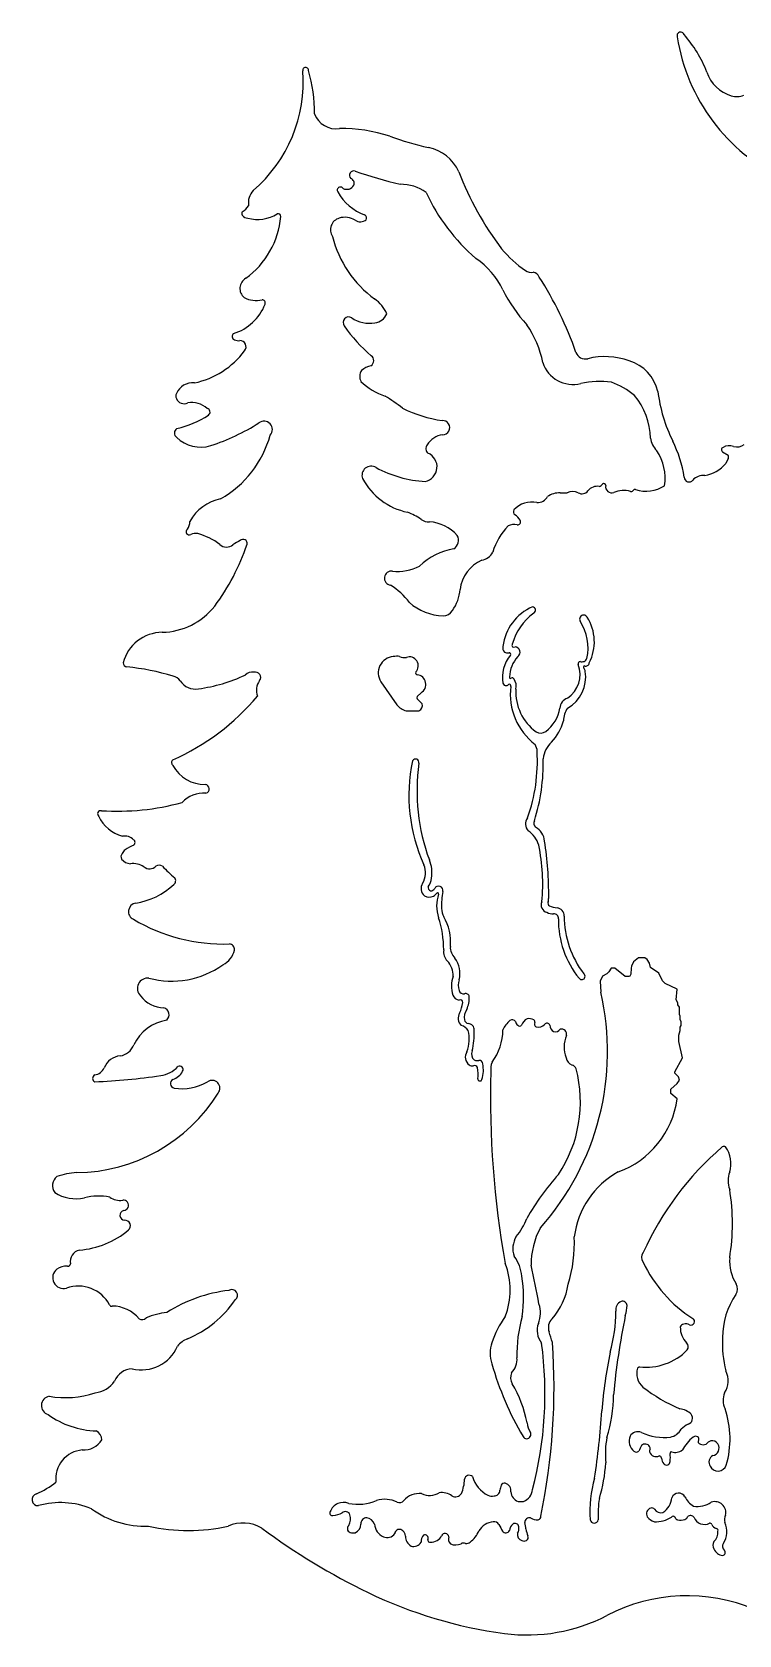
# Model space of a CAD drawing. Extents: x 0 to 13.3, y 0 to 13.3.
# Drawn here: x 0 to 5.59, y 0.14 to 12.81 of the extents above; entities that cross this region are included whole.
import ezdxf

# ---------------------------------------------------------------- set-up
doc = ezdxf.new("R2010")
doc.units = 0
doc.layers.add('WHITE', color=7, linetype='CONTINUOUS')

msp = doc.modelspace()

# ---------------------------------------------------------------- linework, layer by layer
at = {"layer": 'WHITE', "linetype": 'CONTINUOUS'}
for p, q in [((5.456227, 9.494504), (5.499635, 9.469699)), ((5.499635, 9.441256), (5.481032, 9.402031)), ((2.756332, 7.67756), (2.881384, 7.494034)), ((3.081178, 7.503927), (3.043048, 7.542058)), ((3.043971, 7.559738), (3.073591, 7.589358)), ((2.95625, 7.448117), (3.056374, 7.448117)), ((4.75282, 5.462114), (4.73575, 5.427975)), ((4.790893, 5.494748), (4.75282, 5.462114)), ((4.842311, 5.494748), (4.790893, 5.494748)), ((4.860915, 5.482345), (4.842311, 5.494748)), ((4.879518, 5.45134), (4.860915, 5.482345)), ((4.886047, 5.418695), (4.879518, 5.45134)), ((4.50786, 5.350467), (4.488025, 5.310796)), ((4.540934, 5.367003), (4.50786, 5.350467)), ((4.557057, 5.383127), (4.540934, 5.367003)), ((4.575661, 5.414133), (4.557057, 5.383127)), ((4.60562, 5.414133), (4.575661, 5.414133)), ((4.686235, 5.34592), (4.60562, 5.414133)), ((4.714153, 5.34592), (4.686235, 5.34592)), ((4.722422, 5.350054), (4.714153, 5.34592)), ((4.73069, 5.36659), (4.722422, 5.350054)), ((4.732434, 5.414133), (4.73069, 5.36659)), ((4.73575, 5.427975), (4.732434, 5.414133)), ((4.950984, 5.373239), (4.886047, 5.418695)), ((4.981556, 5.312095), (4.950984, 5.373239)), ((4.488025, 5.310796), (4.493547, 5.222446)), ((5.002815, 5.290836), (4.981556, 5.312095)), ((5.096559, 5.247088), (5.002815, 5.290836)), ((5.090169, 5.163984), (5.096559, 5.247088)), ((5.10276, 5.138801), (5.090169, 5.163984)), ((5.10276, 5.122677), (5.10276, 5.138801)), ((5.115163, 5.104074), (5.10276, 5.122677)), ((5.115163, 5.046197), (5.115163, 5.104074)), ((5.121364, 5.033794), (5.115163, 5.046197)), ((5.121364, 5.006405), (5.121364, 5.033794)), ((5.127565, 4.987802), (5.121364, 5.006405)), ((5.121364, 4.946978), (5.127565, 4.95938)), ((5.121364, 4.91959), (5.121364, 4.946978)), ((5.127565, 4.95938), (5.127565, 4.987802)), ((5.108962, 4.882382), (5.121364, 4.91959)), ((5.108962, 4.832773), (5.108962, 4.882382)), ((5.139484, 4.703054), (5.108962, 4.832773)), ((5.077956, 4.593673), (5.139484, 4.703054)), ((5.077956, 4.583175), (5.077956, 4.593673)), ((5.108135, 4.552996), (5.077956, 4.583175)), ((5.04695, 4.455819), (5.098007, 4.500494)), ((5.04695, 4.422978), (5.04695, 4.455819)), ((5.098007, 4.500494), (5.114421, 4.527851)), ((5.114421, 4.527851), (5.108135, 4.552996)), ((5.096559, 4.37957), (5.04695, 4.422978)), ((2.523073, 0.949289), (2.554079, 0.949289))]:
    msp.add_line(p, q, dxfattribs=at)
for centre, radius, start, end in [((5.124558, 12.785293), 0.028795, 19.736991, 200.704163), ((6.573518, 13.006035), 1.493851, -171.107448, -115.202372), ((4.346969, 12.101872), 1.062064, 21.894667, 40.740905), ((1.014721, 12.41842), 1.127335, -49.472951, 4.562627), ((2.161311, 12.511064), 0.023019, -1.314883, 187.403354), ((1.081898, 12.183753), 1.149839, -0.824431, 16.510944), ((5.604979, 12.584112), 0.285857, -162.450351, -106.364454), ((5.565488, 12.459622), 0.155309, -105.325418, -68.281743), ((2.402372, 12.231737), 0.18254, -159.298377, -81.85135), ((2.453895, 10.886187), 1.165135, 71.327095, 91.261418), ((3.637881, 14.196139), 2.350474, -110.182761, -102.407033), ((3.070835, 11.578789), 0.327695, 23.644177, 79.08773), ((2.542296, 11.68207), 0.034525, 70.046174, 227.425193), ((3.725895, 15.057318), 3.542236, -109.318112, -103.357506), ((5.759334, 12.638071), 2.562218, -158.768881, -143.101265), ((1.851186, 11.464091), 0.142454, 136.841405, 189.581547), ((2.4363, 11.564219), 0.024862, 33.931895, 214.940759), ((2.765777, 11.74306), 0.3996, -151.106492, -110.220355), ((2.4869, 11.632874), 0.062441, -118.686095, -28.686095), ((2.503435, 11.618405), 0.041264, -22.067648, 67.932425), ((2.911019, 11.264764), 0.346162, 54.020866, 90.574986), ((4.500921, 12.182566), 1.526142, -155.301968, -130.646136), ((1.595909, 11.513263), 0.13599, -61.350421, -32.408102), ((1.682052, 11.38028), 0.024994, 146.918671, 213.081329), ((1.70578, 11.395766), 0.053328, -146.892461, -91.35593), ((1.293768, 11.413039), 0.673447, -54.171036, -4.935087), ((1.780779, 11.63421), 0.301559, -104.648518, -58.742749), ((1.944546, 11.357467), 0.02031, -6.680313, 111.043369), ((2.453013, 11.251499), 0.094903, 106.586575, 213.902733), ((2.47178, 11.202999), 0.1468, 56.774601, 108.203245), ((2.59333, 11.395251), 0.080707, -120.624433, -53.888371), ((2.61526, 11.342453), 0.028478, -25.817854, 64.182147), ((3.212543, 11.40251), 0.86275, -166.32639, -125.909746), ((4.504682, 11.782977), 1.047781, -139.299125, -125.380696), ((3.140661, 10.496288), 0.642801, 25.732952, 55.276209), ((3.945811, 10.996997), 0.083365, -124.987372, -81.384569), ((3.951907, 10.85444), 0.06047, 22.328477, 83.931414), ((1.735907, 10.786179), 0.093988, 120.657754, 229.47964), ((4.857633, 11.352282), 1.275805, -153.115809, -138.017423), ((1.513133, 9.296795), 2.953292, 19.46838, 32.357861), ((1.472366, 10.807382), 0.395882, -72.349492, -21.53877), ((1.768269, 10.896117), 0.204033, -117.25191, -76.231162), ((1.81683, 10.672124), 0.025823, -22.98186, 90), ((2.569622, 10.494961), 0.249659, 21.364094, 56.743763), ((2.501773, 10.51747), 0.044239, 57.799779, 216.886288), ((2.6643, 10.759543), 0.247356, -124.177219, -79.695508), ((2.697695, 10.628395), 0.112742, -84.476165, -22.137698), ((1.608715, 10.407481), 0.027918, 125.757114, 249.850392), ((3.397247, 11.120403), 1.123721, -145.931694, -129.666018), ((3.267496, 10.051453), 0.782347, 11.022783, 34.883921), ((1.143827, 10.694081), 0.668487, -77.997778, -36.712941), ((1.629338, 10.440984), 0.066934, -116.858291, -79.938393), ((1.641032, 10.325488), 0.049592, -38.739251, 90), ((4.37182, 10.308959), 0.079306, -159.424902, -76.699727), ((2.672512, 10.091823), 0.083758, 145.611524, 208.347826), ((2.720821, 9.995329), 0.185656, 103.565028, 129.235159), ((2.652154, 10.21649), 0.047815, -58.305948, 54.437908), ((4.27208, 10.276785), 0.248496, -162.252372, -75.257667), ((4.5245, 9.679873), 0.568044, 70.053062, 103.689682), ((4.626197, 9.900709), 0.326391, 12.854211, 73.611628), ((1.267603, 9.902988), 0.138062, 83.664363, 157.325923), ((2.944577, 10.408471), 0.496585, -134.131966, -108.169964), ((4.48864, 9.26334), 0.788187, 83.466835, 101.217146), ((4.326089, 9.394814), 0.698709, 51.495368, 68.838751), ((1.180895, 9.936337), 0.045277, 153.966474, 206.033527), ((1.202409, 9.943858), 0.067962, -156.23056, -66.320073), ((1.541494, 8.000265), 2.303834, 53.031161, 57.193406), ((4.341355, 9.594551), 0.544625, 0.916594, 39.584492), ((6.144275, 10.119727), 1.208765, -173.043254, -153.50606), ((0.957773, 10.457352), 0.800915, -76.529231, -56.95929), ((1.26227, 9.696482), 0.187979, 49.354523, 99.976472), ((1.375501, 9.809953), 0.03058, -51.686962, 72.464474), ((3.394991, 10.7833), 1.052177, -116.410991, -98.452002), ((1.164105, 9.643663), 0.040026, 119.582073, 237.65662), ((0.860014, 11.201409), 1.747003, -71.559179, -57.748335), ((1.832693, 9.67179), 0.065979, -42.040142, 127.767796), ((3.243733, 9.686784), 0.05587, -90.000001, 93.480658), ((1.332645, 9.80277), 0.270744, -134.555394, -72.815744), ((1.063705, 9.857402), 0.849654, -59.885097, -15.691462), ((3.155348, 9.519981), 0.044546, 137.082586, 232.625092), ((3.266186, 9.466067), 0.166368, 97.75625, 149.576546), ((5.068589, 9.63283), 0.185056, -170.806496, -136.063402), ((4.142242, 9.130781), 1.024221, 9.208951, 26.045019), ((5.466204, 9.511143), 0.019402, 107.526166, 239.052763), ((5.50997, 9.451096), 0.092902, 69.14523, 122.275333), ((5.568986, 9.632272), 0.097861, -105.37233, -53.835396), ((2.678696, 9.309943), 0.072062, 57.146969, 201.387901), ((3.08238, 9.376472), 0.11746, -78.15165, 66.982958), ((4.608528, 9.285518), 0.393344, -8.565167, 33.816238), ((5.270369, 9.581664), 0.276852, -80.678548, -40.454429), ((5.474465, 9.455478), 0.02891, -29.466779, 29.466777), ((3.078146, 9.535751), 0.530297, -151.61664, -102.240684), ((3.154775, 10.181526), 0.921277, -118.315516, -93.003858), ((5.190116, 9.293836), 0.036863, 178.66778, 324.462323), ((5.309084, 9.181196), 0.127419, 87.243497, 134.28727), ((3.993197, 9.185099), 0.091128, -92.280575, -28.915771), ((4.174752, 8.989606), 0.182462, 90.940221, 123.907993), ((4.200077, 9.394774), 0.224524, -97.245856, -82.754144), ((4.271803, 9.088137), 0.094469, 62.645318, 117.354682), ((4.345496, 9.22166), 0.058129, -121.398099, -36.694449), ((4.467508, 9.125377), 0.097333, 81.546408, 140.776433), ((4.476953, 9.253975), 0.032687, -81.443256, -24.816969), ((4.516622, 9.228236), 0.015636, 0, 129.760512), ((4.581458, 9.219985), 0.049888, 170.479812, 288.201271), ((4.677313, 8.990847), 0.198684, 75.033804, 113.829641), ((4.736166, 9.193925), 0.013449, -124.1184, -21.798843), ((4.762984, 9.180962), 0.016397, 71.010468, 150.921332), ((4.849594, 9.462217), 0.277901, -107.005306, -57.847714), ((1.550985, 8.784332), 0.343556, 100.223577, 152.095001), ((2.792264, 8.546757), 0.501689, 55.70028, 69.77372), ((3.8285, 9.020667), 0.026421, 145.540478, 237.905767), ((3.947582, 8.910103), 0.188672, 77.141287, 138.29862), ((3.746446, 8.893408), 0.125001, 28.870147, 57.035028), ((1.241461, 8.863316), 0.024463, 126.156071, 299.896475), ((1.123442, 8.951397), 0.124093, -33.410335, -2.900083), ((3.131323, 9.031547), 0.090129, -128.694803, -84.898839), ((3.115264, 8.611408), 0.331243, 42.388845, 85.832407), ((4.145414, 8.545137), 0.529499, 136.513837, 162.799051), ((3.809312, 8.808048), 0.112289, 77.784819, 115.347076), ((3.835239, 8.941654), 0.023957, -95.193148, 30.357588), ((1.293788, 8.753963), 0.096852, 80.847709, 114.480765), ((1.161097, 8.332897), 0.53749, 53.108081, 74.006153), ((0.057614, 9.309192), 1.728543, -36.742587, -18.344183), ((1.536467, 8.819315), 0.077307, -132.987781, -49.075834), ((1.752116, 8.537146), 0.278021, 112.624697, 126.406588), ((1.667628, 8.77183), 0.031402, -12.230691, 135.674337), ((3.286862, 8.796593), 0.082404, -56.005561, 27.559089), ((3.430091, 8.197123), 0.539962, 100.365743, 132.937692), ((3.674992, 8.370773), 0.295316, 114.512541, 172.908216), ((3.533599, 8.757983), 0.120004, -80.953725, -27.958008), ((2.839675, 8.496606), 0.055884, 81.847278, 261.679914), ((2.886765, 8.933493), 0.383572, -95.860453, -62.771059), ((2.568126, 8.002942), 0.511448, 36.193479, 58.993772), ((3.056373, 8.430961), 0.326426, -35.83686, -4.168662), ((1.015825, 8.611743), 0.543658, -88.654515, -38.253426), ((3.266072, 8.627798), 0.430766, -131.457157, -92.284587), ((3.24248, 8.290712), 0.093558, -86.065288, -32.935224), ((4.112015, 7.907596), 0.395177, 113.549399, 172.863962), ((3.950668, 8.243147), 0.026937, -61.314381, 82.625098), ((4.232404, 7.853076), 0.454461, 126.262277, 164.602785), ((4.35821, 8.172719), 0.031647, 28.325234, 210.390273), ((3.99439, 7.943668), 0.398288, -11.80643, 32.336665), ((4.078927, 7.99283), 0.363763, -27.194339, 32.398345), ((1.031317, 7.745653), 0.322593, 90.48429, 165.388892), ((2.863912, 7.747849), 0.128507, 94.281367, 213.159264), ((2.879997, 7.773792), 0.105382, 76.6046, 104.103392), ((2.940561, 7.952263), 0.084119, -115.451313, -78.622618), ((2.981467, 7.804174), 0.069982, -44.280614, 110.328675), ((3.996043, 7.709544), 0.279689, 140.626616, 189.131333), ((3.765719, 7.944611), 0.047385, 165.23529, 224.016486), ((3.755937, 7.952398), 0.04741, -120.824802, -74.364486), ((3.768783, 7.893767), 0.012975, -31.587642, 90.303149), ((4.02472, 7.706043), 0.253073, 137.638899, 177.863055), ((3.806971, 7.965556), 0.015122, 147.237571, 307.172205), ((3.813265, 7.911201), 0.042401, -54.775548, 86.156058), ((4.346332, 7.875742), 0.040274, -113.249884, -19.685417), ((0.750878, 7.827029), 0.031721, 180, 266.083445), ((0.55107, 5.880747), 1.924809, 72.950901, 84.106428), ((1.143792, 8.882963), 1.272653, -82.311749, -64.866609), ((1.739363, 7.673649), 0.079348, 80.791667, 133.921769), ((1.765092, 7.712393), 0.041671, -38.870702, 108.222419), ((3.043847, 7.747777), 0.014407, 148.457743, 270.492563), ((3.033255, 7.656114), 0.077996, -58.858328, 82.1027), ((4.107445, 7.733568), 0.222787, -56.655445, 21.159487), ((4.093156, 7.714602), 0.281366, -60.75998, 9.056255), ((4.332065, 7.820679), 0.018133, 95.159455, 201.659797), ((4.368819, 7.792407), 0.01166, 112.871273, 232.265913), ((4.324307, 7.75489), 0.046878, 4.895808, 37.127992), ((4.373655, 7.830722), 0.02912, -108.766135, -8.164282), ((1.100718, 7.638822), 0.08345, 33.006205, 79.861662), ((1.290486, 7.76331), 0.143508, -146.584607, -80.548787), ((1.903465, 7.610022), 0.130501, 144.263975, 200.456366), ((3.744017, 7.671952), 0.025057, -164.268527, -84.435539), ((3.748342, 7.667405), 0.02048, -95.307949, -53.821555), ((3.771363, 7.646006), 0.011967, -28.186559, 155.995697), ((3.779893, 7.7119), 0.008828, 156.082403, 311.064759), ((4.286245, 7.581919), 0.507708, 173.390979, 232.068486), ((3.794776, 7.692733), 0.015462, 21.63908, 125.982507), ((3.713096, 7.639994), 0.112434, -10.678513, 31.317564), ((4.21135, 7.595096), 0.388513, 176.448893, 233.806755), ((0.349842, 8.766688), 1.869287, -65.962339, -40.028846), ((2.998044, 7.600253), 0.157772, -137.682507, -105.361069), ((3.052349, 7.550436), 0.012519, 132.009593, 222.00959), ((3.040871, 7.488425), 0.043186, -68.962498, 21.037502), ((4.260008, 7.462478), 0.090153, 109.506697, 175.356119), ((3.882391, 7.515903), 0.291434, -52.548713, -9.106611), ((3.824585, 7.464779), 0.385615, -43.324437, -14.610885), ((4.387339, 7.362269), 0.189681, 145.726394, 178.417766), ((4.018476, 7.342662), 0.071203, -120.882255, -54.712549), ((2.638949, 7.051847), 1.3537, -19.453234, 3.220458), ((3.898861, 7.129184), 0.09166, -0.805631, 34.778123), ((4.239632, 7.049747), 0.201819, 131.800269, 174.454784), ((1.130346, 7.038701), 0.028227, 132.508626, 231.36184), ((1.364568, 7.150367), 0.285143, -152.03461, -89.132002), ((4.283071, 6.77486), 1.305889, 167.781348, 204.628277), ((3.030734, 7.039713), 0.026598, -15.426106, 154.314008), ((4.632207, 6.816367), 1.590604, 172.185391, 200.146618), ((2.523805, 7.034145), 1.515359, -17.484106, 1.327417), ((1.364813, 6.830657), 0.034839, -75.068396, 83.283715), ((0.671574, 8.620538), 1.966275, -93.594659, -74.852353), ((1.359516, 6.557399), 0.24002, 86.590698, 136.512445), ((0.54397, 6.632499), 0.025994, 80.426138, 227.160979), ((0.79202, 6.739495), 0.294109, -154.620861, -105.526077), ((3.978597, 6.552353), 0.079784, 142.416746, 222.451742), ((3.806299, 6.327626), 0.205097, 16.431193, 56.423172), ((4.004923, 6.559423), 0.040712, 151.468881, 230.497963), ((3.908222, 6.40523), 0.141732, 5.020648, 60.029133), ((0.797174, 6.276378), 0.095175, 130.435495, 153.055559), ((0.732065, 6.360684), 0.097264, 43.816164, 101.12753), ((0.96436, 6.008082), 0.410492, 113.10418, 123.894341), ((0.788003, 6.406477), 0.02583, -53.736136, 56.531897), ((2.539073, 6.078814), 1.495756, -5.427494, 11.837215), ((1.351818, 5.996851), 2.730213, -0.559306, 8.865802), ((0.737799, 6.294588), 0.035629, 135.627959, 211.399594), ((0.780015, 6.328353), 0.089515, -144.22772, -91.930772), ((0.797714, 6.080385), 0.159851, 57.685781, 97.445693), ((0.928543, 6.268323), 0.069653, -130.654616, -43.603837), ((1.003128, 6.17697), 0.049591, 56.280981, 119.138891), ((1.86907, 7.01374), 1.155764, -136.503683, -129.922261), ((2.941047, 6.167902), 0.167158, -30.279822, 22.050765), ((2.902724, 6.167041), 0.257079, -9.623437, 23.250864), ((1.098802, 6.105164), 0.036174, -55.436302, 37.862352), ((3.150154, 6.043116), 0.076376, 147.975512, 229.962361), ((3.004865, 6.144108), 0.152642, -34.447577, -7.545374), ((0.73804, 6.472899), 0.550821, -81.592756, -46.194625), ((3.137685, 6.048427), 0.073572, -119.889043, -62.59054), ((3.153536, 6.049287), 0.024321, 159.597488, 258.293542), ((3.152714, 6.056733), 0.031527, -97.494431, -25.557687), ((3.138723, 6.043794), 0.068992, -61.584777, -32.110443), ((3.211768, 6.027421), 0.034408, -13.027538, 152.832253), ((3.487601, 5.906556), 0.291049, 161.678257, 198.909387), ((3.20321, 6.000988), 0.008614, -19.952742, 134.602484), ((3.492512, 5.958874), 0.254586, 166.185273, 181.262991), ((3.80403, 5.978948), 0.278008, -8.63342, -1.803082), ((0.829301, 5.860957), 0.067893, 99.090878, 245.157105), ((3.471116, 5.910125), 0.237086, 169.516616, 202.628296), ((4.080017, 5.911482), 0.057978, 153.517511, 256.695756), ((4.113761, 5.937999), 0.095373, -119.58446, -86.408881), ((4.099312, 5.925869), 0.023364, 150.945396, 240.945394), ((4.158855, 6.056654), 0.167001, -115.118017, -93.770055), ((4.124209, 5.808256), 0.034846, -7.376255, 97.376254), ((4.141604, 5.827707), 0.062622, -2.789418, 84.253632), ((1.516882, 7.012182), 1.408465, -120.559262, -88.292485), ((2.417363, 5.555998), 0.835176, 0.099142, 17.866889), ((2.950674, 5.628134), 0.356876, -6.938606, 32.31409), ((4.892096, 5.794623), 0.733387, 179.284454, 218.956864), ((4.96358, 5.828203), 0.759437, -179.732652, -142.805799), ((1.558851, 5.563734), 0.040608, -10.072128, 90), ((3.42059, 5.577291), 0.115912, 176.175929, 226.957483), ((1.427578, 5.595098), 0.175522, -62.834919, -12.659277), ((3.349243, 5.540744), 0.098137, 170.202658, 225.830333), ((3.153249, 5.351914), 0.174106, -0.917394, 42.864381), ((3.158978, 5.366774), 0.221656, -11.960184, 34.580049), ((0.912245, 5.253699), 0.080559, 82.223613, 226.390068), ((1.101575, 6.017565), 0.706936, -104.619503, -54.935017), ((3.520458, 5.272578), 0.207743, 158.378289, 200.209519), ((4.343409, 5.348004), 0.026016, -146.161116, 54.219465), ((3.378173, 5.215349), 0.054638, -164.570057, -93.725735), ((3.499194, 5.275449), 0.131456, 159.800461, 197.471684), ((3.408121, 5.24509), 0.035506, -165.136202, -76.019344), ((3.425779, 5.182076), 0.029968, 13.671306, 107.63697), ((2.458424, 4.752233), 2.088738, -41.755486, 13.009824), ((1.044404, 5.33176), 0.23204, -143.999771, -90.892966), ((1.024325, 5.044126), 0.058007, -46.563637, 73.512721), ((3.383323, 5.143027), 0.019812, -7.724444, 116.04914), ((3.170093, 5.167215), 0.234405, -27.627837, -6.577621), ((3.536357, 5.021011), 0.121336, 147.139355, 187.684473), ((3.220162, 5.182904), 0.234819, -24.146178, 1.526313), ((1.120005, 4.655971), 0.350503, 99.159946, 154.549957), ((3.447494, 5.017761), 0.08076, 149.693296, 225.845339), ((3.364084, 4.864188), 0.099411, 33.923989, 74.149215), ((3.456163, 5.014728), 0.041268, -166.059259, -103.940741), ((3.444388, 4.925437), 0.049273, -3.495905, 87.868514), ((3.902076, 4.845813), 0.198468, 129.636415, 156.62379), ((3.793672, 4.971235), 0.03291, 36.860057, 123.576839), ((3.866809, 4.99898), 0.047485, -170.297068, -127.775403), ((3.85241, 4.971649), 0.017884, -145.217996, -34.782004), ((3.953012, 4.931861), 0.090865, 116.630179, 160.997718), ((3.926158, 4.933477), 0.080809, 61.548984, 99.885827), ((3.95726, 4.9902), 0.016123, -26.574591, 62.695533), ((4.001226, 4.969642), 0.032421, 155.693017, 190.401067), ((3.988402, 4.968104), 0.019546, -167.244444, -102.808224), ((4.000812, 5.01209), 0.065231, -104.872963, -42.945482), ((4.067895, 4.954128), 0.023592, 17.436244, 145.034369), ((4.146389, 4.961868), 0.05599, -179.313094, -116.675816), ((3.170824, 4.852853), 0.283729, -20.937324, 13.620401), ((2.9216, 4.896689), 0.572549, -13.981308, 2.577043), ((3.30358, 4.923658), 0.41632, -37.435009, 0.123852), ((4.134929, 4.955912), 0.046148, -107.240115, -33.500276), ((4.183799, 4.892047), 0.039775, -15.139709, 105.139709), ((4.429032, 4.791169), 0.225766, 156.371055, 202.378318), ((0.712253, 4.567374), 0.153062, 95.986264, 157.794766), ((0.676843, 4.85315), 0.134957, -81.71483, -20.181386), ((3.497938, 4.709163), 0.075154, 145.746798, 234.414398), ((3.536508, 4.734315), 0.064009, 157.937023, 227.511688), ((4.297427, 4.718428), 0.078282, -170.282433, -112.725426), ((0.507492, 4.541651), 0.02968, 114.27639, 247.096536), ((0.481705, 4.665155), 0.097401, -81.982699, -24.205153), ((0.299593, 9.26432), 4.754065, -87.632949, -81.33059), ((0.990065, 4.782833), 0.219819, -83.175009, -42.31416), ((1.073115, 4.659383), 0.13203, -72.528881, -27.879122), ((1.167162, 4.612193), 0.026927, -32.703284, 122.702135), ((3.478373, 4.681954), 0.041641, -125.478731, -75.971682), ((3.497717, 4.622359), 0.021309, 11.139915, 115.729981), ((3.517482, 4.750091), 0.06747, -111.026536, -78.549742), ((3.290609, 4.57486), 0.233784, -9.09926, 12.755196), ((3.533708, 4.657445), 0.02667, 0, 96.095862), ((3.324439, 4.605612), 0.241565, -17.543169, 12.390449), ((10.921492, 4.375798), 7.299226, 178.276044, 190.238761), ((3.787318, 4.615015), 0.162934, 160.055878, 186.918269), ((3.294846, 4.356215), 1.037959, -33.584473, 14.58819), ((4.257574, 4.603027), 0.044253, 19.289499, 77.455847), ((1.128719, 4.500899), 0.03625, 116.131091, 258.687328), ((1.185497, 4.852589), 0.392471, -99.368694, -59.345608), ((1.421463, 4.463727), 0.062539, -38.669111, 124.989767), ((3.538509, 4.53795), 0.017057, -179.791712, -17.578962), ((0.337518, 5.131648), 1.335298, -89.37917, -31.969487), ((4.386519, 4.474971), 0.71642, -69.98319, -7.652418), ((7.010048, 2.185002), 2.391011, 130.606012, 155.820605), ((5.466821, 3.981969), 0.022428, 54.664775, 125.335223), ((5.292391, 3.867974), 0.229391, -16.75963, 35.219228), ((4.954391, 3.209045), 0.6749, 118.558915, 173.22355), ((5.69065, 3.732994), 0.191417, 158.924383, 201.075617), ((0.24991, 3.693812), 0.088633, 126.975136, 216.898138), ((0.367874, 3.32336), 0.473335, 91.923456, 111.21355), ((5.569745, 2.503458), 1.903544, 137.802279, 150.718605), ((0.345742, 3.889183), 0.299312, -123.847395, -76.757958), ((0.525416, 3.157886), 0.453758, 78.808222, 104.174243), ((0.694954, 3.717525), 0.140532, -125.429209, -81.36539), ((0.720939, 3.537957), 0.040921, -85.84175, 96.8591), ((3.81265, 3.393097), 1.72087, -9.058728, 9.062709), ((0.733419, 3.459019), 0.039294, 104.009325, 266.230347), ((3.461265, 3.60024), 0.477828, -40.368716, -20.298099), ((0.312581, 3.885021), 0.704112, -85.016492, -50.342846), ((0.733773, 3.376271), 0.043638, -49.798955, 93.860204), ((4.553026, 3.070963), 0.609917, 151.581081, 180.586238), ((0.391879, 3.094582), 0.090817, 101.516978, 192.019562), ((3.978796, 3.196124), 0.180302, 148.344513, 199.53718), ((3.19917, 3.23806), 1.086216, -17.360886, 2.671128), ((0.270584, 2.928595), 0.129056, 86.399037, 125.280356), ((0.280827, 3.079926), 0.022631, -95.419247, -10.839791), ((3.184328, 2.868612), 0.592539, -20.730735, 20.730735), ((3.574479, 2.95659), 0.295072, 4.282047, 37.404477), ((-1.512975, 1.801191), 5.60051, 9.839546, 13.038759), ((4.878057, 3.125941), 0.062456, 142.050838, 216.218731), ((5.818046, 3.563747), 1.098269, -154.390579, -122.956661), ((5.852293, 3.097414), 0.341134, 175.841471, 211.830132), ((0.248423, 2.966292), 0.085563, 127.746837, 286.027738), ((2.863558, 2.808051), 1.019539, -8.343964, 9.630995), ((5.491374, 2.876286), 0.082169, -31.214873, 30.103626), ((0.364628, 2.617463), 0.28221, 28.461295, 109.15084), ((1.69706, 1.688672), 1.18524, 96.850269, 122.181477), ((0.903947, 3.266536), 0.847345, -67.526643, -34.136279), ((1.578487, 2.826906), 0.044782, -53.2216, 120.60173), ((3.703001, 2.994574), 0.538967, -41.066589, -8.60379), ((6.043554, 2.497913), 0.587358, 145.13155, 180.581681), ((0.627898, 2.755974), 0.015692, -165.157057, -67.971387), ((0.630928, 2.461335), 0.280107, 40.113116, 89.415859), ((1.151426, 2.041557), 0.655875, 97.501779, 112.360734), ((3.800754, 2.687173), 0.216408, -22.526944, 19.176944), ((3.395676, 2.704012), 1.217122, -15.598602, -0.179538), ((10.376118, 1.500733), 5.807013, 168.410441, 174.664678), ((4.68239, 2.713166), 0.070795, 112.367608, 190.554687), ((4.664934, 2.743525), 0.036368, 5.888385, 105.118664), ((4.458377, 2.747498), 0.242734, -19.278, -0.057028), ((0.869612, 2.680197), 0.045523, -122.508936, -44.810126), ((4.389729, 2.19666), 0.798581, 144.634745, 161.34969), ((4.921387, 2.363123), 1.090307, 164.194083, 181.62784), ((4.147314, 2.548126), 0.15704, 159.055333, 219.095541), ((4.17252, 2.571598), 0.093481, 132.510447, 201.500319), ((2.099297, 1.893404), 2.08802, 15.532369, 17.962457), ((5.150635, 2.567842), 0.030403, 92.997753, 164.312925), ((5.30017, 2.576262), 0.178806, -179.936028, -135.766063), ((5.16525, 2.535678), 0.064591, 61.793964, 104.529869), ((5.206278, 2.618355), 0.027814, -112.180358, 59.05023), ((0.864662, 2.546138), 0.309164, -103.898099, -23.125128), ((1.303968, 2.299209), 0.19943, 112.438251, 140.998964), ((3.879517, 2.368618), 0.260171, 161.298501, 198.701498), ((1.086174, 2.048563), 2.966426, -14.812331, 7.759871), ((-0.839374, 2.094222), 4.963386, -11.796646, 4.139917), ((5.135124, 2.419393), 0.048956, -30.801439, 41.02785), ((6.335746, 2.441689), 0.880954, 176.729348, 194.019217), ((5.957372, 2.941441), 2.415155, -164.233432, -149.345619), ((3.68235, 2.320197), 0.149648, -45.307827, 4.581186), ((7.936757, 1.662373), 3.443695, 168.027649, 175.815662), ((4.848406, 2.720364), 0.463024, -96.10663, -44.761268), ((0.797682, 2.089245), 0.156949, 92.658536, 158.264682), ((3.884997, 2.176408), 0.104336, 158.991444, 208.161204), ((4.918537, 2.207674), 0.140708, 162.44027, 229.026367), ((4.800836, 2.241445), 0.018599, 95.200886, 152.179144), ((5.335189, 2.150068), 0.165491, -34.680553, 28.20375), ((0.147043, 1.955363), 0.073908, 100.061537, 253.880859), ((0.260391, 2.781949), 0.764316, -99.508533, -71.798669), ((0.469736, 2.278231), 0.22429, -82.469303, -35.69453), ((3.003172, 1.649049), 0.923279, 10.594845, 31.187961), ((3.398397, 2.053922), 1.195941, -17.086007, -0.633703), ((5.649409, 3.160126), 1.341034, -127.865245, -113.36641), ((5.614766, 1.997432), 0.154944, 157.828958, 206.178992), ((-1.698673, 2.319096), 6.214156, -8.688194, -3.741007), ((5.098525, 1.773034), 0.157194, 45.767274, 83.051669), ((4.771181, 1.691031), 0.743663, -16.21924, 18.668697), ((0.52742, 2.436593), 0.682407, -125.978046, -91.668101), ((4.081862, 1.834556), 0.171874, -174.741981, -147.478138), ((5.269398, 1.625774), 0.200749, 114.862263, 134.952231), ((5.168356, 1.855211), 0.050134, -70.616557, 37.406398), ((0.408292, 1.769755), 0.166368, -93.994905, -30.869739), ((0.470582, 1.682943), 0.080522, 1.031636, 62.666488), ((3.908463, 1.725861), 0.032808, -151.196916, 29.774296), ((5.327537, 1.565346), 0.797867, 170.098228, 184.61184), ((4.824742, 1.675424), 0.106728, 159.939819, 229.54733), ((4.787321, 1.675402), 0.072731, 68.429421, 149.757845), ((4.991346, 2.10769), 0.405463, -115.927978, -82.353806), ((4.844914, 1.610143), 0.040621, 31.583707, 134.343398), ((5.022376, 1.821817), 0.118228, -78.822316, -27.162746), ((5.520072, 1.374747), 0.445336, 131.974071, 149.080974), ((5.241969, 1.679285), 0.033079, 41.239908, 126.628104), ((5.276685, 1.670292), 0.014935, 136.323608, 211.793032), ((5.290862, 1.681025), 0.032682, -145.306583, -108.436523), ((5.251637, 1.691539), 0.017958, -37.504532, 32.136983), ((5.302851, 1.692725), 0.048187, -117.599612, -62.400388), ((5.39427, 1.585637), 0.094443, 109.200837, 137.021047), ((5.376258, 1.628059), 0.048553, 28.269911, 105.590175), ((5.366644, 1.619532), 0.06113, -79.206956, 31.042073), ((0.414778, 1.376911), 0.227599, 94.555309, 186.993343), ((4.774763, 1.614461), 0.027952, -133.575043, -46.424957), ((5.178485, 1.430097), 0.418018, 149.986204, 156.883693), ((4.910682, 1.593641), 0.031669, 148.253851, 190.24403), ((4.847003, 1.613917), 0.036925, -5.615576, 28.290172), ((4.930387, 1.605295), 0.053726, -161.231567, -64.00815), ((4.953778, 1.538246), 0.018758, 0.470175, 89.529825), ((5.091371, 1.563639), 0.121486, -168.009407, -145.593421), ((5.050499, 1.578259), 0.010104, 74.781525, 195.21834), ((4.878907, 1.544601), 0.164784, -10.845428, 10.845428), ((5.080022, 1.680661), 0.096469, -106.173539, -53.043393), ((5.408644, 1.507199), 0.060557, 120.299664, 211.495583), ((3.453523, 1.367347), 0.036512, 45.377858, 172.249709), ((3.408766, 1.557381), 1.124891, -17.401275, -2.863075), ((5.013133, 1.511789), 0.027675, -142.630034, 3.742132), ((5.419491, 1.506508), 0.069726, -153.651641, -19.428146), ((-0.245256, 1.90411), 0.704551, -66.599104, -51.962562), ((3.238807, 1.139519), 0.1278, 52.377712, 99.549825), ((3.12206, 1.380326), 0.295394, -24.058116, -1.562624), ((3.717094, 1.465721), 0.248693, -163.077961, -117.656729), ((3.652382, 1.283859), 0.043141, -91.954206, 1.531773), ((4.009809, 1.217272), 0.321518, 160.271959, 167.83725), ((3.733333, 1.312037), 0.029571, 79.62056, 152.256309), ((3.722544, 1.282015), 0.061266, -9.645926, 74.74863), ((3.866588, 1.276726), 0.083792, -176.595074, -108.65245), ((3.843221, 1.301125), 0.111339, -68.779028, -5.639229), ((5.31268, 1.124941), 0.905296, 163.609209, 184.577603), ((0.047767, 1.211603), 0.047767, 106.044279, 274.093121), ((0.223966, 0.547048), 0.64065, 67.553664, 105.646915), ((2.45992, 1.077797), 0.111495, 67.888961, 159.938321), ((2.574838, 1.548308), 0.374392, -101.236131, -66.847366), ((2.787857, 0.988728), 0.225175, 64.524672, 106.994705), ((2.904433, 1.228149), 0.041171, -118.6225, -36.712433), ((3.060522, 1.096365), 0.163205, 83.937537, 138.953454), ((3.141127, 1.395115), 0.150453, -114.909047, -59.448443), ((3.344728, 1.28781), 0.054717, -120.663597, -30.663597), ((3.632947, 1.312922), 0.07438, -114.876385, -76.023891), ((3.861655, 1.353105), 0.157296, -97.99068, -82.00932), ((5.258118, 1.096222), 0.785907, 170.866853, 183.305182), ((4.905925, 1.096899), 0.051053, 109.919876, 205.517499), ((4.895579, 1.116408), 0.029349, 40.130745, 103.895067), ((4.894409, 1.246059), 0.162992, -56.260515, -7.13054), ((5.109258, 1.205461), 0.056887, 29.396863, 159.022472), ((5.302488, 1.297496), 0.157324, -155.951486, -119.173537), ((5.257016, 1.354719), 0.197078, -99.113788, -56.103651), ((5.393633, 1.106552), 0.088699, -12.290237, 107.523942), ((0.889667, 1.713765), 0.712381, -126.235263, -87.53832), ((1.666546, 0.730947), 0.295323, 59.693451, 113.370091), ((2.371213, 1.104538), 0.019726, 144.318708, 287.393106), ((2.362253, 1.277835), 0.192694, -85.578206, -62.482201), ((2.476232, 1.079191), 0.037317, 20.251502, 131.9589), ((2.418897, 1.058982), 0.098108, -32.230285, 19.733596), ((2.521223, 1.018726), 0.076818, -64.677905, -0.501849), ((2.642934, 1.021917), 0.045062, 88.27725, 184.920016), ((2.633199, 0.991807), 0.075966, 18.786431, 81.606089), ((2.823383, 1.027203), 0.118769, -174.71871, -113.497719), ((3.657483, 0.889176), 0.147506, 95.068561, 149.454307), ((3.650432, 0.990543), 0.045953, 32.728577, 97.478826), ((4.116931, 1.210251), 0.470127, -155.512796, -148.130024), ((3.843159, 0.960988), 0.072355, 128.642384, 175.399692), ((3.815767, 0.993706), 0.029711, 5.067277, 126.78371), ((3.929061, 1.032874), 0.035653, 73.798538, 184.779017), ((3.596923, 0.951105), 0.306897, 5.248504, 14.877869), ((3.989055, 1.139455), 0.087968, -124.675528, -82.964339), ((3.995602, 1.075664), 0.023892, -79.806251, 9.271049), ((4.442041, 1.056992), 0.032059, -172.287573, -10.934319), ((4.961469, 1.162771), 0.134337, -139.151192, -109.45548), ((4.92813, 1.259837), 0.224023, -92.918162, -56.368538), ((4.966981, 1.164746), 0.057122, -148.998299, -71.677337), ((5.06508, 1.063043), 0.016469, 39.893068, 141.425166), ((4.972266, 0.987254), 0.136295, 32.107917, 39.313593), ((5.103979, 1.070743), 0.019661, -145.817832, -99.420651), ((5.121899, 1.186606), 0.1369, -98.882308, -74.462169), ((5.140995, 1.094051), 0.04309, -65.927644, -26.490737), ((5.203222, 1.055098), 0.030809, 28.498636, 140.172561), ((5.312263, 1.10378), 0.08873, -157.481974, -62.871421), ((5.354948, 1.006058), 0.018885, 30.10646, 96.765391), ((5.420713, 1.034469), 0.052932, -159.035289, -105.762531), ((5.325456, 0.958192), 0.165111, -33.94455, 25.992955), ((5.5482, 1.051102), 0.077122, 151.694541, 195.452436), ((1.234833, 2.374244), 1.407797, -102.911575, -77.088425), ((4.922471, 5.161447), 5.204606, -126.651878, -115.815349), ((2.52471, 0.98249), 0.033242, 133.359528, 267.176861), ((2.80652, 0.981284), 0.069992, -115.826505, -33.074125), ((2.901861, 0.93916), 0.0369, 71.209677, 173.89002), ((2.891016, 0.918664), 0.05991, 3.460397, 67.702), ((3.037934, 0.919364), 0.087167, 178.083223, 240.008502), ((3.145275, 0.882448), 0.070705, 136.981356, 186.148747), ((3.103916, 0.906569), 0.026238, -23.198363, 113.198363), ((3.142574, 0.889949), 0.015842, 156.626927, 293.37517), ((3.153987, 0.967482), 0.092217, -93.187495, -26.925035), ((3.263064, 0.914133), 0.029251, 8.156375, 156.654958), ((3.344649, 0.900713), 0.055486, 161.539061, 225.230554), ((3.342415, 1.040561), 0.202967, -54.127564, -22.117513), ((3.742897, 0.980756), 0.031414, -143.402699, -26.392971), ((3.887314, 0.936085), 0.052227, 170.309963, 249.151904), ((3.783996, 0.981085), 0.063231, -34.935431, 13.952478), ((3.887331, 0.936181), 0.052323, -110.827258, -69.172741), ((4.096376, 1.007632), 0.195919, -171.649507, -155.331608), ((3.886412, 0.914838), 0.033775, -54.688203, 19.050065), ((5.308104, 0.956105), 0.111037, -43.972985, 2.680566), ((5.402987, 0.966883), 0.016978, -19.205447, 78.629711), ((3.012965, 0.915802), 0.0743, -104.500161, -33.424835), ((3.347067, 0.961345), 0.10829, -112.530842, -65.928069), ((3.410678, 0.826564), 0.040833, 68.241563, 118.430911), ((3.430131, 0.911486), 0.047196, -95.24757, -48.585541), ((5.426828, 0.85007), 0.048415, 143.29202, 216.707979), ((5.466968, 0.854492), 0.085713, -157.093954, -97.1989), ((5.498934, 0.842149), 0.043605, 146.846538, 225.973148), ((5.454307, 0.792562), 0.023187, -85.250463, 51.852374), ((4.20017, 3.668316), 3.545943, -115.815349, -97.561929), ((5.17607, -0.916882), 1.368335, 67.096724, 117.577888), ((3.912609, 1.502169), 1.360793, -97.561929, -62.422112)]:
    msp.add_arc(centre, radius, start, end, dxfattribs=at)

doc.saveas('drawing.dxf')
